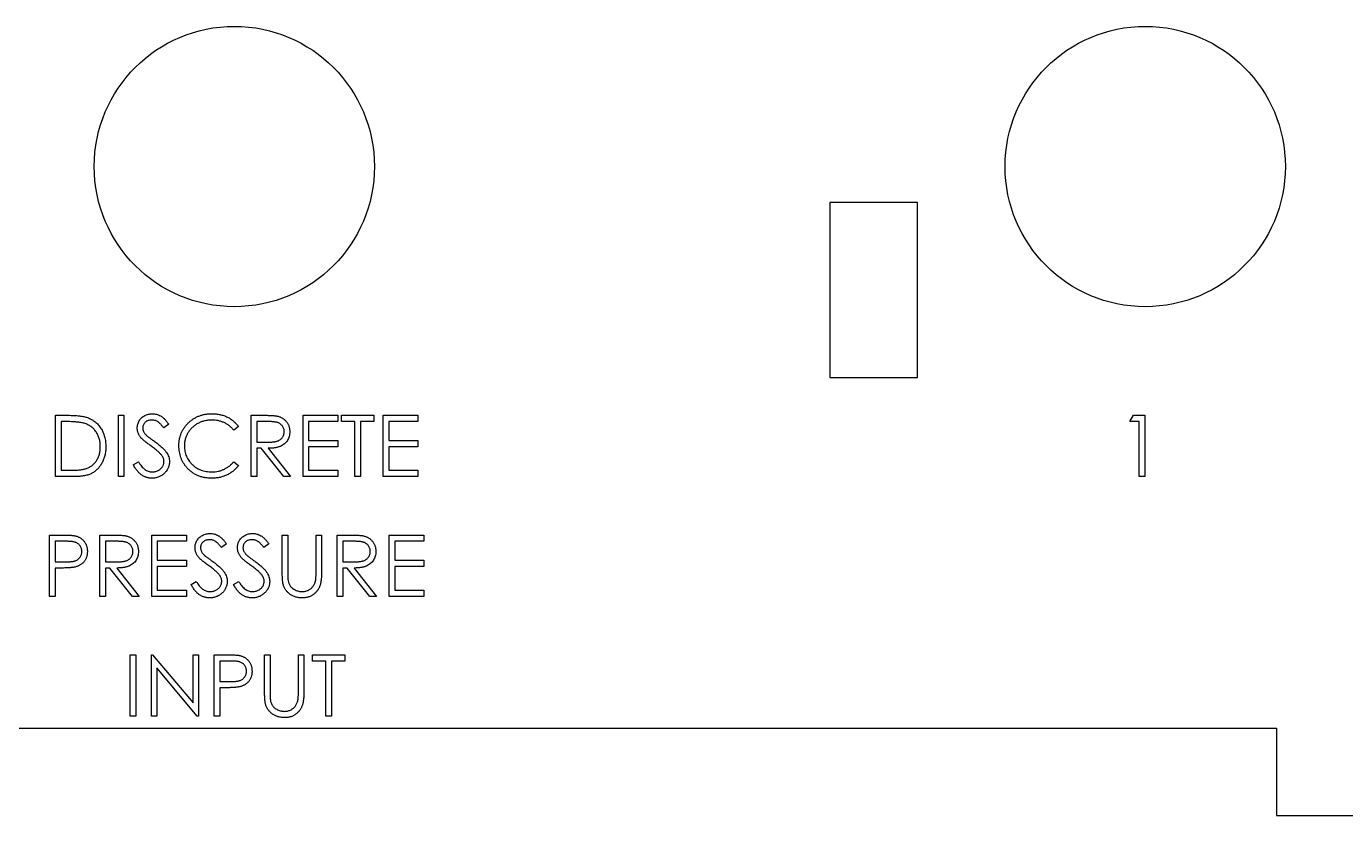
# Model space of a CAD drawing. Header units: millimetres. Extents: x 0 to 1497, y 0 to 497.
# Drawn here: x 470.6 to 546, y 240.2 to 285.3 of the extents above; entities that cross this region are included whole.
import ezdxf

# ---------------------------------------------------------------- set-up
doc = ezdxf.new("R2010")
doc.units = ezdxf.units.MM

msp = doc.modelspace()

# ---------------------------------------------------------------- linework, layer by layer
at = {"color": 7, "linetype": 'Continuous', "lineweight": 25}
for p, q in [((521.517, 275.237), (516.517, 275.237)), ((516.517, 275.237), (516.517, 265.237)), ((521.517, 265.237), (521.517, 275.237)), ((516.517, 265.237), (521.517, 265.237)), ((472.309, 259.587), (472.309, 263.087)), ((472.309, 263.087), (473.016, 263.087)), ((475.899, 263.087), (476.213, 263.087)), ((475.899, 259.587), (475.899, 263.087)), ((476.213, 263.087), (476.213, 259.587)), ((483.482, 263.087), (484.182, 263.087)), ((483.482, 259.587), (483.482, 263.087)), ((486.443, 263.087), (488.418, 263.087)), ((486.443, 259.587), (486.443, 263.087)), ((488.418, 263.087), (488.418, 262.728)), ((488.642, 262.728), (488.642, 263.087)), ((488.642, 263.087), (490.482, 263.087)), ((490.482, 263.087), (490.482, 262.728)), ((491.02, 259.587), (491.02, 263.087)), ((491.02, 263.087), (492.995, 263.087)), ((492.995, 263.087), (492.995, 262.728)), ((533.638, 262.728), (533.844, 263.087)), ((533.844, 263.087), (534.491, 263.087)), ((534.491, 263.087), (534.491, 259.587)), ((472.623, 262.728), (472.623, 259.946)), ((472.869, 262.728), (472.623, 262.728)), ((478.77, 262.584), (478.486, 262.369)), ((482.764, 262.444), (482.489, 262.234)), ((484.452, 262.728), (483.796, 262.728)), ((483.796, 262.728), (483.796, 261.561)), ((488.418, 262.728), (486.758, 262.728)), ((486.758, 262.728), (486.758, 261.651)), ((489.405, 262.728), (488.642, 262.728)), ((489.405, 259.587), (489.405, 262.728)), ((490.482, 262.728), (489.719, 262.728)), ((489.719, 262.728), (489.719, 259.587)), ((492.995, 262.728), (491.335, 262.728)), ((491.335, 262.728), (491.335, 261.651)), ((534.177, 262.728), (533.638, 262.728)), ((534.177, 259.587), (534.177, 262.728)), ((483.796, 261.561), (484.437, 261.556)), ((486.758, 261.651), (488.418, 261.651)), ((488.418, 261.651), (488.418, 261.292)), ((491.335, 261.651), (492.995, 261.651)), ((492.995, 261.651), (492.995, 261.292)), ((484.051, 261.202), (483.796, 261.202)), ((483.796, 261.202), (483.796, 259.587)), ((485.337, 259.587), (484.051, 261.202)), ((484.44, 261.202), (485.726, 259.587)), ((488.418, 261.292), (486.758, 261.292)), ((486.758, 261.292), (486.758, 259.946)), ((492.995, 261.292), (491.335, 261.292)), ((491.335, 261.292), (491.335, 259.946)), ((472.623, 259.946), (473.025, 259.946)), ((476.751, 260.262), (477.047, 260.439)), ((482.489, 260.439), (482.764, 260.231)), ((486.758, 259.946), (488.418, 259.946)), ((488.418, 259.946), (488.418, 259.587)), ((491.335, 259.946), (492.995, 259.946)), ((492.995, 259.946), (492.995, 259.587)), ((473.394, 259.587), (472.309, 259.587)), ((476.213, 259.587), (475.899, 259.587)), ((483.796, 259.587), (483.482, 259.587)), ((485.726, 259.587), (485.337, 259.587)), ((488.418, 259.587), (486.443, 259.587)), ((489.719, 259.587), (489.405, 259.587)), ((492.995, 259.587), (491.02, 259.587)), ((534.491, 259.587), (534.177, 259.587)), ((471.972, 256.253), (472.659, 256.253)), ((471.972, 252.753), (471.972, 256.253)), ((474.844, 256.253), (475.545, 256.253)), ((474.844, 252.753), (474.844, 256.253)), ((477.806, 256.253), (479.78, 256.253)), ((477.806, 252.753), (477.806, 256.253)), ((479.78, 256.253), (479.78, 255.894)), ((485.254, 256.253), (485.568, 256.253)), ((485.254, 254.14), (485.254, 256.253)), ((485.568, 256.253), (485.568, 254.156)), ((487.184, 254.156), (487.184, 256.253)), ((487.184, 256.253), (487.498, 256.253)), ((487.498, 256.253), (487.498, 254.14)), ((488.395, 256.253), (489.096, 256.253)), ((488.395, 252.753), (488.395, 256.253)), ((491.357, 252.753), (491.357, 256.253)), ((491.357, 256.253), (493.331, 256.253)), ((493.331, 256.253), (493.331, 255.894)), ((472.927, 255.894), (472.286, 255.894)), ((472.286, 255.894), (472.286, 254.728)), ((475.814, 255.894), (475.158, 255.894)), ((475.158, 255.894), (475.158, 254.728)), ((478.12, 255.894), (478.12, 254.817)), ((479.78, 255.894), (478.12, 255.894)), ((482.068, 255.751), (481.785, 255.535)), ((484.492, 255.751), (484.208, 255.535)), ((489.366, 255.894), (488.71, 255.894)), ((488.71, 255.894), (488.71, 254.728)), ((493.331, 255.894), (491.671, 255.894)), ((491.671, 255.894), (491.671, 254.817)), ((472.286, 254.728), (472.899, 254.72)), ((475.158, 254.728), (475.799, 254.723)), ((478.12, 254.817), (479.78, 254.817)), ((479.78, 254.817), (479.78, 254.459)), ((488.71, 254.728), (489.35, 254.723)), ((491.671, 254.817), (493.331, 254.817)), ((493.331, 254.817), (493.331, 254.459)), ((472.537, 254.369), (472.286, 254.369)), ((472.286, 254.369), (472.286, 252.753)), ((475.413, 254.369), (475.158, 254.369)), ((475.158, 254.369), (475.158, 252.753)), ((476.699, 252.753), (475.413, 254.369)), ((475.802, 254.369), (477.088, 252.753)), ((479.78, 254.459), (478.12, 254.459)), ((478.12, 254.459), (478.12, 253.112)), ((488.965, 254.369), (488.71, 254.369)), ((488.71, 254.369), (488.71, 252.753)), ((490.251, 252.753), (488.965, 254.369)), ((489.353, 254.369), (490.639, 252.753)), ((493.331, 254.459), (491.671, 254.459)), ((491.671, 254.459), (491.671, 253.112)), ((478.12, 253.112), (479.78, 253.112)), ((479.78, 253.112), (479.78, 252.753)), ((480.049, 253.429), (480.345, 253.606)), ((482.472, 253.429), (482.768, 253.606)), ((491.671, 253.112), (493.331, 253.112)), ((493.331, 253.112), (493.331, 252.753)), ((472.286, 252.753), (471.972, 252.753)), ((475.158, 252.753), (474.844, 252.753)), ((477.088, 252.753), (476.699, 252.753)), ((479.78, 252.753), (477.806, 252.753)), ((488.71, 252.753), (488.395, 252.753)), ((490.639, 252.753), (490.251, 252.753)), ((493.331, 252.753), (491.357, 252.753)), ((476.572, 249.42), (476.886, 249.42)), ((476.572, 245.92), (476.572, 249.42)), ((476.886, 249.42), (476.886, 245.92)), ((477.783, 245.92), (477.783, 249.42)), ((477.783, 249.42), (477.849, 249.42)), ((477.849, 249.42), (480.161, 246.665)), ((480.161, 246.665), (480.161, 249.42)), ((480.161, 249.42), (480.476, 249.42)), ((480.476, 249.42), (480.476, 245.92)), ((481.373, 249.42), (482.059, 249.42)), ((481.373, 245.92), (481.373, 249.42)), ((484.245, 249.42), (484.559, 249.42)), ((484.245, 247.306), (484.245, 249.42)), ((484.559, 249.42), (484.559, 247.323)), ((486.174, 247.323), (486.174, 249.42)), ((486.174, 249.42), (486.488, 249.42)), ((486.488, 249.42), (486.488, 247.306)), ((486.982, 249.061), (486.982, 249.42)), ((486.982, 249.42), (488.822, 249.42)), ((488.822, 249.42), (488.822, 249.061)), ((480.404, 245.92), (478.097, 248.668)), ((478.097, 248.668), (478.097, 245.92)), ((482.327, 249.061), (481.687, 249.061)), ((481.687, 249.061), (481.687, 247.894)), ((487.745, 249.061), (486.982, 249.061)), ((487.745, 245.92), (487.745, 249.061)), ((488.822, 249.061), (488.059, 249.061)), ((488.059, 249.061), (488.059, 245.92)), ((481.687, 247.894), (482.3, 247.887)), ((481.937, 247.535), (481.687, 247.535)), ((481.687, 247.535), (481.687, 245.92)), ((476.886, 245.92), (476.572, 245.92)), ((478.097, 245.92), (477.783, 245.92)), ((480.476, 245.92), (480.404, 245.92)), ((481.687, 245.92), (481.373, 245.92)), ((488.059, 245.92), (487.745, 245.92)), ((464.517, 245.237), (542.017, 245.237)), ((542.017, 245.237), (542.017, 240.237)), ((542.017, 240.237), (552.017, 240.237))]:
    msp.add_line(p, q, dxfattribs=at)
for centre in [(482.517, 277.287), (534.517, 277.287)]:
    msp.add_circle(centre, 8, dxfattribs=at)
for points, knots in [([(473.016, 263.087), (473.077, 263.086), (473.196, 263.085), (473.367, 263.08), (473.526, 263.07), (473.672, 263.056), (473.804, 263.039), (473.923, 263.018), (474.03, 262.992), (474.095, 262.971), (474.126, 262.961)], [0, 0, 0, 0, 0.164289, 0.317406, 0.458844, 0.589367, 0.707831, 0.81577, 0.91288, 1, 1, 1, 1]), ([(474.126, 262.961), (474.167, 262.945), (474.247, 262.915), (474.361, 262.857), (474.468, 262.792), (474.569, 262.719), (474.662, 262.636), (474.75, 262.547), (474.83, 262.448), (474.903, 262.342), (474.968, 262.23), (475.026, 262.112), (475.073, 261.988), (475.112, 261.859), (475.143, 261.725), (475.165, 261.585), (475.179, 261.441), (475.18, 261.342), (475.181, 261.293)], [0, 0, 0, 0, 0.061545, 0.121694, 0.181155, 0.239875, 0.298702, 0.357647, 0.417605, 0.478494, 0.540407, 0.602345, 0.665004, 0.728559, 0.793651, 0.860534, 0.929236, 1, 1, 1, 1]), ([(476.976, 262.36), (476.977, 262.397), (476.979, 262.47), (477.001, 262.577), (477.036, 262.679), (477.084, 262.776), (477.146, 262.863), (477.218, 262.944), (477.304, 263.012), (477.398, 263.071), (477.501, 263.117), (477.609, 263.152), (477.722, 263.172), (477.799, 263.175), (477.838, 263.176)], [0, 0, 0, 0, 0.0837854, 0.1657799, 0.24628, 0.3274609, 0.408797, 0.4897152, 0.571376, 0.6555233, 0.7410195, 0.8265468, 0.9119889, 1, 1, 1, 1]), ([(477.838, 263.176), (477.879, 263.175), (477.961, 263.172), (478.082, 263.148), (478.198, 263.107), (478.291, 263.061), (478.365, 263.015), (478.42, 262.973), (478.477, 262.924), (478.535, 262.869), (478.593, 262.807), (478.652, 262.739), (478.712, 262.665), (478.751, 262.611), (478.77, 262.584)], [0, 0, 0, 0, 0.107233, 0.213252, 0.31883, 0.426794, 0.483646, 0.543604, 0.608308, 0.677127, 0.750686, 0.828713, 0.91219, 1, 1, 1, 1]), ([(479.354, 261.357), (479.355, 261.42), (479.358, 261.544), (479.384, 261.726), (479.426, 261.9), (479.486, 262.066), (479.561, 262.225), (479.654, 262.376), (479.764, 262.519), (479.889, 262.654), (480.027, 262.776), (480.174, 262.884), (480.331, 262.974), (480.495, 263.049), (480.669, 263.106), (480.851, 263.147), (481.041, 263.172), (481.171, 263.175), (481.237, 263.176)], [0, 0, 0, 0, 0.064558, 0.127014, 0.187955, 0.248014, 0.307748, 0.368235, 0.42947, 0.492743, 0.556258, 0.618217, 0.679655, 0.741246, 0.803415, 0.866815, 0.932328, 1, 1, 1, 1]), ([(481.237, 263.176), (481.277, 263.176), (481.357, 263.175), (481.475, 263.166), (481.589, 263.15), (481.701, 263.129), (481.81, 263.103), (481.916, 263.069), (482.019, 263.03), (482.119, 262.985), (482.214, 262.934), (482.307, 262.879), (482.394, 262.819), (482.477, 262.754), (482.556, 262.684), (482.631, 262.609), (482.7, 262.529), (482.743, 262.473), (482.764, 262.444)], [0, 0, 0, 0, 0.068548, 0.135683, 0.201215, 0.265682, 0.329267, 0.392395, 0.45507, 0.517127, 0.57879, 0.63974, 0.700192, 0.759806, 0.819628, 0.879355, 0.939512, 1, 1, 1, 1]), ([(484.182, 263.087), (484.229, 263.087), (484.319, 263.086), (484.447, 263.085), (484.564, 263.08), (484.669, 263.076), (484.762, 263.068), (484.844, 263.061), (484.914, 263.052), (484.956, 263.043), (484.975, 263.039)], [0, 0, 0, 0, 0.1762578, 0.3384344, 0.4848221, 0.6171576, 0.7346984, 0.8373852, 0.9263724, 1, 1, 1, 1]), ([(484.975, 263.039), (485.001, 263.033), (485.052, 263.02), (485.125, 262.994), (485.194, 262.963), (485.26, 262.927), (485.322, 262.886), (485.38, 262.839), (485.435, 262.788), (485.485, 262.731), (485.532, 262.671), (485.571, 262.606), (485.606, 262.539), (485.633, 262.467), (485.655, 262.393), (485.67, 262.315), (485.679, 262.234), (485.68, 262.179), (485.681, 262.151)], [0, 0, 0, 0, 0.064217, 0.127064, 0.188745, 0.249132, 0.309453, 0.369827, 0.43065, 0.492352, 0.554072, 0.61569, 0.676798, 0.738439, 0.801317, 0.865185, 0.931641, 1, 1, 1, 1]), ([(473.945, 262.63), (473.915, 262.638), (473.853, 262.655), (473.751, 262.674), (473.636, 262.69), (473.508, 262.704), (473.367, 262.715), (473.213, 262.722), (473.046, 262.727), (472.929, 262.728), (472.869, 262.728)], [0, 0, 0, 0, 0.084319, 0.179285, 0.286583, 0.405111, 0.535593, 0.67819, 0.832976, 1, 1, 1, 1]), ([(474.867, 261.293), (474.866, 261.334), (474.865, 261.415), (474.852, 261.533), (474.834, 261.646), (474.807, 261.755), (474.773, 261.86), (474.73, 261.96), (474.682, 262.056), (474.624, 262.146), (474.56, 262.231), (474.49, 262.309), (474.414, 262.38), (474.333, 262.445), (474.244, 262.501), (474.15, 262.552), (474.05, 262.595), (473.98, 262.618), (473.945, 262.63)], [0, 0, 0, 0, 0.0701512, 0.1378126, 0.2032262, 0.2671741, 0.330024, 0.3917943, 0.4530844, 0.5143339, 0.575, 0.6348655, 0.6941163, 0.7534416, 0.8131258, 0.8740797, 0.936007, 1, 1, 1, 1]), ([(477.171, 261.827), (477.156, 261.847), (477.125, 261.888), (477.085, 261.951), (477.051, 262.016), (477.024, 262.083), (477.002, 262.15), (476.986, 262.219), (476.977, 262.289), (476.976, 262.336), (476.976, 262.36)], [0, 0, 0, 0, 0.133507, 0.262559, 0.388264, 0.512667, 0.633722, 0.755394, 0.877553, 1, 1, 1, 1]), ([(477.803, 262.817), (477.767, 262.816), (477.697, 262.814), (477.598, 262.788), (477.509, 262.748), (477.432, 262.692), (477.369, 262.625), (477.323, 262.548), (477.295, 262.464), (477.291, 262.405), (477.29, 262.374)], [0, 0, 0, 0, 0.1430731, 0.275903, 0.4023709, 0.5284136, 0.6503564, 0.7658951, 0.8807741, 1, 1, 1, 1]), ([(477.29, 262.374), (477.29, 262.356), (477.291, 262.318), (477.302, 262.263), (477.316, 262.207), (477.338, 262.152), (477.369, 262.097), (477.41, 262.04), (477.461, 261.981), (477.5, 261.942), (477.52, 261.922)], [0, 0, 0, 0, 0.107285, 0.214746, 0.322939, 0.434116, 0.553412, 0.686073, 0.834256, 1, 1, 1, 1]), ([(478.486, 262.369), (478.469, 262.391), (478.436, 262.433), (478.386, 262.493), (478.339, 262.547), (478.292, 262.595), (478.249, 262.637), (478.207, 262.674), (478.167, 262.705), (478.116, 262.738), (478.052, 262.77), (477.972, 262.798), (477.889, 262.814), (477.832, 262.816), (477.803, 262.817)], [0, 0, 0, 0, 0.098469, 0.189629, 0.274184, 0.352183, 0.423199, 0.488551, 0.548473, 0.60144, 0.701198, 0.799592, 0.898545, 1, 1, 1, 1]), ([(481.217, 262.817), (481.182, 262.817), (481.112, 262.816), (481.009, 262.806), (480.907, 262.791), (480.807, 262.769), (480.71, 262.741), (480.614, 262.707), (480.52, 262.666), (480.429, 262.62), (480.341, 262.569), (480.258, 262.512), (480.18, 262.452), (480.107, 262.387), (480.039, 262.319), (479.976, 262.245), (479.919, 262.167), (479.866, 262.086), (479.819, 262.002), (479.779, 261.913), (479.744, 261.823), (479.717, 261.73), (479.695, 261.635), (479.68, 261.536), (479.669, 261.436), (479.668, 261.368), (479.668, 261.333)], [0, 0, 0, 0, 0.043955, 0.087502, 0.130463, 0.172752, 0.215403, 0.25765, 0.300153, 0.343121, 0.385925, 0.427686, 0.468818, 0.509492, 0.549883, 0.58998, 0.630405, 0.670869, 0.711384, 0.751627, 0.791776, 0.832459, 0.873319, 0.914543, 0.956924, 1, 1, 1, 1]), ([(482.489, 262.234), (482.47, 262.258), (482.431, 262.304), (482.368, 262.369), (482.303, 262.43), (482.235, 262.487), (482.163, 262.539), (482.089, 262.587), (482.012, 262.63), (481.905, 262.683), (481.766, 262.738), (481.59, 262.784), (481.406, 262.813), (481.281, 262.816), (481.217, 262.817)], [0, 0, 0, 0, 0.063163, 0.125475, 0.187121, 0.248294, 0.309295, 0.36985, 0.430973, 0.492456, 0.616148, 0.740844, 0.868183, 1, 1, 1, 1]), ([(484.437, 261.556), (484.467, 261.556), (484.525, 261.556), (484.609, 261.56), (484.687, 261.565), (484.759, 261.572), (484.825, 261.581), (484.885, 261.592), (484.939, 261.605), (485.002, 261.625), (485.072, 261.657), (485.148, 261.704), (485.213, 261.762), (485.268, 261.829), (485.312, 261.903), (485.343, 261.982), (485.363, 262.065), (485.365, 262.123), (485.367, 262.151)], [0, 0, 0, 0, 0.071668, 0.138913, 0.201185, 0.259124, 0.312255, 0.360682, 0.405086, 0.445102, 0.518778, 0.589462, 0.658462, 0.727283, 0.796322, 0.863175, 0.930949, 1, 1, 1, 1]), ([(485.681, 262.151), (485.679, 262.104), (485.676, 262.013), (485.65, 261.881), (485.606, 261.758), (485.546, 261.644), (485.469, 261.541), (485.376, 261.45), (485.268, 261.375), (485.168, 261.322), (485.079, 261.289), (485.006, 261.265), (484.927, 261.247), (484.841, 261.23), (484.749, 261.218), (484.652, 261.209), (484.548, 261.203), (484.476, 261.203), (484.44, 261.202)], [0, 0, 0, 0, 0.07878, 0.153721, 0.226714, 0.299191, 0.37119, 0.443006, 0.516689, 0.593217, 0.633873, 0.676989, 0.7229, 0.771959, 0.824211, 0.879379, 0.937948, 1, 1, 1, 1]), ([(485.367, 262.151), (485.365, 262.18), (485.363, 262.235), (485.344, 262.317), (485.311, 262.394), (485.266, 262.466), (485.212, 262.532), (485.149, 262.588), (485.078, 262.634), (485.012, 262.664), (484.953, 262.682), (484.901, 262.694), (484.843, 262.705), (484.778, 262.713), (484.706, 262.72), (484.627, 262.725), (484.542, 262.728), (484.483, 262.728), (484.452, 262.728)], [0, 0, 0, 0, 0.068814, 0.136365, 0.204019, 0.273064, 0.342913, 0.410965, 0.479169, 0.549308, 0.587652, 0.630647, 0.678879, 0.731934, 0.791111, 0.855283, 0.925086, 1, 1, 1, 1]), ([(477.745, 261.351), (477.708, 261.377), (477.637, 261.427), (477.539, 261.502), (477.451, 261.57), (477.374, 261.632), (477.307, 261.688), (477.251, 261.739), (477.207, 261.784), (477.182, 261.814), (477.171, 261.827)], [0, 0, 0, 0, 0.181535, 0.347082, 0.495568, 0.628357, 0.74552, 0.845831, 0.930782, 1, 1, 1, 1]), ([(477.52, 261.922), (477.528, 261.915), (477.546, 261.899), (477.579, 261.872), (477.623, 261.84), (477.677, 261.799), (477.741, 261.752), (477.815, 261.699), (477.899, 261.638), (477.959, 261.596), (477.991, 261.574)], [0, 0, 0, 0, 0.052594, 0.124952, 0.218094, 0.333502, 0.468789, 0.624938, 0.801683, 1, 1, 1, 1]), ([(478.376, 260.793), (478.36, 260.813), (478.327, 260.855), (478.271, 260.917), (478.204, 260.982), (478.13, 261.051), (478.046, 261.121), (477.954, 261.196), (477.853, 261.273), (477.781, 261.324), (477.745, 261.351)], [0, 0, 0, 0, 0.090279, 0.18953, 0.299198, 0.418926, 0.548376, 0.688136, 0.839084, 1, 1, 1, 1]), ([(477.991, 261.574), (478.029, 261.546), (478.102, 261.493), (478.207, 261.412), (478.302, 261.333), (478.387, 261.257), (478.464, 261.184), (478.532, 261.112), (478.59, 261.043), (478.654, 260.954), (478.718, 260.846), (478.774, 260.712), (478.808, 260.578), (478.813, 260.489), (478.815, 260.444)], [0, 0, 0, 0, 0.0969723, 0.1877734, 0.2723961, 0.351321, 0.4243348, 0.4919088, 0.5542332, 0.6112677, 0.7163478, 0.8145401, 0.9084955, 1, 1, 1, 1]), ([(479.798, 260.109), (479.762, 260.153), (479.692, 260.239), (479.602, 260.379), (479.524, 260.526), (479.462, 260.679), (479.413, 260.839), (479.379, 261.006), (479.358, 261.179), (479.355, 261.297), (479.354, 261.357)], [0, 0, 0, 0, 0.124329, 0.247156, 0.36878, 0.490734, 0.613614, 0.738958, 0.867311, 1, 1, 1, 1]), ([(479.668, 261.333), (479.669, 261.281), (479.672, 261.18), (479.694, 261.031), (479.727, 260.889), (479.777, 260.753), (479.839, 260.623), (479.918, 260.501), (480.008, 260.385), (480.112, 260.277), (480.227, 260.178), (480.35, 260.092), (480.48, 260.019), (480.618, 259.959), (480.763, 259.913), (480.915, 259.88), (481.075, 259.859), (481.184, 259.857), (481.239, 259.856)], [0, 0, 0, 0, 0.064323, 0.12629, 0.186726, 0.246146, 0.305576, 0.365429, 0.426326, 0.48884, 0.551725, 0.613919, 0.675484, 0.737334, 0.800229, 0.864502, 0.931041, 1, 1, 1, 1]), ([(475.181, 261.293), (475.18, 261.249), (475.179, 261.164), (475.168, 261.038), (475.151, 260.916), (475.126, 260.799), (475.096, 260.685), (475.057, 260.575), (475.012, 260.468), (474.96, 260.367), (474.903, 260.271), (474.842, 260.18), (474.777, 260.097), (474.706, 260.019), (474.632, 259.949), (474.554, 259.884), (474.471, 259.827), (474.384, 259.775), (474.29, 259.73), (474.188, 259.691), (474.077, 259.659), (473.958, 259.633), (473.829, 259.612), (473.692, 259.598), (473.546, 259.588), (473.445, 259.587), (473.394, 259.587)], [0, 0, 0, 0, 0.046081, 0.090807, 0.134295, 0.177024, 0.218823, 0.260244, 0.30108, 0.341614, 0.381583, 0.42012, 0.458075, 0.494738, 0.531195, 0.566934, 0.602713, 0.638327, 0.674853, 0.713467, 0.754442, 0.797815, 0.843989, 0.893072, 0.944963, 1, 1, 1, 1]), ([(474.025, 260.035), (474.057, 260.046), (474.12, 260.068), (474.211, 260.109), (474.296, 260.157), (474.376, 260.21), (474.45, 260.271), (474.52, 260.337), (474.584, 260.41), (474.643, 260.489), (474.695, 260.574), (474.741, 260.664), (474.781, 260.757), (474.812, 260.856), (474.836, 260.959), (474.854, 261.066), (474.865, 261.178), (474.866, 261.254), (474.867, 261.293)], [0, 0, 0, 0, 0.062415, 0.123338, 0.183125, 0.241783, 0.300579, 0.35968, 0.418882, 0.479531, 0.540851, 0.602303, 0.664463, 0.727806, 0.792895, 0.859672, 0.928464, 1, 1, 1, 1]), ([(478.501, 260.449), (478.5, 260.478), (478.497, 260.537), (478.471, 260.625), (478.432, 260.711), (478.395, 260.765), (478.376, 260.793)], [0, 0, 0, 0, 0.234723, 0.477158, 0.728556, 1, 1, 1, 1]), ([(473.025, 259.946), (473.082, 259.946), (473.193, 259.946), (473.353, 259.951), (473.499, 259.957), (473.631, 259.967), (473.749, 259.98), (473.854, 259.994), (473.945, 260.011), (474, 260.027), (474.025, 260.035)], [0, 0, 0, 0, 0.171901, 0.330628, 0.475549, 0.606746, 0.725024, 0.829742, 0.921323, 1, 1, 1, 1]), ([(477.815, 259.497), (477.789, 259.497), (477.737, 259.499), (477.659, 259.507), (477.583, 259.52), (477.509, 259.54), (477.437, 259.565), (477.367, 259.595), (477.299, 259.631), (477.232, 259.672), (477.167, 259.72), (477.104, 259.776), (477.041, 259.839), (476.98, 259.909), (476.92, 259.987), (476.862, 260.072), (476.805, 260.164), (476.77, 260.229), (476.751, 260.262)], [0, 0, 0, 0, 0.057208, 0.113696, 0.169178, 0.224159, 0.27872, 0.333794, 0.389241, 0.445822, 0.503704, 0.564294, 0.627975, 0.695038, 0.765373, 0.839611, 0.917538, 1, 1, 1, 1]), ([(477.047, 260.439), (477.075, 260.393), (477.127, 260.305), (477.215, 260.186), (477.306, 260.084), (477.401, 260.001), (477.5, 259.936), (477.602, 259.89), (477.708, 259.861), (477.78, 259.858), (477.815, 259.856)], [0, 0, 0, 0, 0.159004, 0.304646, 0.438547, 0.562322, 0.677433, 0.786897, 0.893611, 1, 1, 1, 1]), ([(477.815, 259.856), (477.846, 259.857), (477.907, 259.859), (477.997, 259.875), (478.084, 259.9), (478.166, 259.936), (478.243, 259.979), (478.311, 260.031), (478.369, 260.09), (478.417, 260.155), (478.454, 260.226), (478.482, 260.298), (478.498, 260.373), (478.5, 260.424), (478.501, 260.449)], [0, 0, 0, 0, 0.091264, 0.18093, 0.270088, 0.360156, 0.448343, 0.532666, 0.613834, 0.693982, 0.772716, 0.849335, 0.923967, 1, 1, 1, 1]), ([(478.815, 260.444), (478.815, 260.413), (478.813, 260.351), (478.798, 260.259), (478.776, 260.171), (478.743, 260.086), (478.703, 260.003), (478.652, 259.925), (478.593, 259.849), (478.525, 259.778), (478.45, 259.712), (478.371, 259.654), (478.288, 259.606), (478.201, 259.566), (478.111, 259.535), (478.016, 259.513), (477.917, 259.499), (477.85, 259.498), (477.815, 259.497)], [0, 0, 0, 0, 0.061484, 0.121775, 0.18092, 0.240256, 0.300114, 0.361146, 0.423501, 0.488669, 0.553954, 0.617581, 0.680238, 0.742187, 0.804663, 0.868259, 0.93302, 1, 1, 1, 1]), ([(481.241, 259.497), (481.204, 259.497), (481.129, 259.498), (481.019, 259.506), (480.912, 259.518), (480.808, 259.535), (480.707, 259.555), (480.61, 259.582), (480.515, 259.613), (480.423, 259.649), (480.334, 259.689), (480.248, 259.735), (480.165, 259.786), (480.085, 259.84), (480.008, 259.9), (479.935, 259.965), (479.864, 260.034), (479.82, 260.084), (479.798, 260.109)], [0, 0, 0, 0, 0.0696628, 0.1377496, 0.2039167, 0.2687799, 0.3324137, 0.3947535, 0.45618, 0.5169956, 0.5773959, 0.6371983, 0.6969992, 0.7567562, 0.8165539, 0.876948, 0.9381318, 1, 1, 1, 1]), ([(481.239, 259.856), (481.3, 259.858), (481.42, 259.861), (481.597, 259.889), (481.766, 259.935), (481.927, 259.999), (482.08, 260.082), (482.226, 260.182), (482.364, 260.302), (482.447, 260.393), (482.489, 260.439)], [0, 0, 0, 0, 0.128515, 0.252949, 0.374755, 0.49594, 0.617181, 0.740909, 0.867811, 1, 1, 1, 1]), ([(482.764, 260.231), (482.742, 260.203), (482.698, 260.146), (482.626, 260.065), (482.551, 259.99), (482.471, 259.92), (482.388, 259.854), (482.3, 259.793), (482.208, 259.738), (482.113, 259.687), (482.014, 259.642), (481.912, 259.604), (481.807, 259.571), (481.7, 259.544), (481.589, 259.522), (481.476, 259.508), (481.359, 259.498), (481.281, 259.497), (481.241, 259.497)], [0, 0, 0, 0, 0.061674, 0.123053, 0.183475, 0.243727, 0.304279, 0.364863, 0.425946, 0.487391, 0.54922, 0.611144, 0.673529, 0.736961, 0.800785, 0.866013, 0.932101, 1, 1, 1, 1]), ([(472.659, 256.253), (472.706, 256.253), (472.796, 256.253), (472.926, 256.25), (473.044, 256.246), (473.15, 256.241), (473.243, 256.234), (473.325, 256.225), (473.395, 256.215), (473.437, 256.205), (473.456, 256.201)], [0, 0, 0, 0, 0.176956, 0.339055, 0.486318, 0.618781, 0.735619, 0.838742, 0.926457, 1, 1, 1, 1]), ([(473.456, 256.201), (473.48, 256.194), (473.528, 256.181), (473.597, 256.155), (473.662, 256.124), (473.725, 256.088), (473.783, 256.047), (473.839, 256.002), (473.891, 255.951), (473.939, 255.896), (473.983, 255.836), (474.022, 255.773), (474.053, 255.705), (474.081, 255.635), (474.101, 255.56), (474.115, 255.481), (474.125, 255.399), (474.126, 255.343), (474.126, 255.315)], [0, 0, 0, 0, 0.062481, 0.12349, 0.183411, 0.243153, 0.302127, 0.36171, 0.421842, 0.482932, 0.544552, 0.605681, 0.66768, 0.729984, 0.794551, 0.860346, 0.928907, 1, 1, 1, 1]), ([(475.545, 256.253), (475.591, 256.253), (475.681, 256.253), (475.81, 256.251), (475.926, 256.246), (476.031, 256.242), (476.125, 256.235), (476.206, 256.228), (476.276, 256.218), (476.318, 256.21), (476.338, 256.206)], [0, 0, 0, 0, 0.1762578, 0.3384344, 0.4848221, 0.6171576, 0.7346984, 0.8373852, 0.9263724, 1, 1, 1, 1]), ([(476.338, 256.206), (476.363, 256.199), (476.414, 256.187), (476.487, 256.16), (476.556, 256.13), (476.622, 256.094), (476.684, 256.052), (476.742, 256.006), (476.797, 255.955), (476.847, 255.898), (476.894, 255.838), (476.934, 255.773), (476.968, 255.705), (476.995, 255.634), (477.017, 255.56), (477.032, 255.482), (477.041, 255.401), (477.042, 255.345), (477.043, 255.317)], [0, 0, 0, 0, 0.064217, 0.127064, 0.188745, 0.249132, 0.309453, 0.369827, 0.43065, 0.492352, 0.554072, 0.61569, 0.676798, 0.738439, 0.801317, 0.865185, 0.931641, 1, 1, 1, 1]), ([(480.274, 255.526), (480.275, 255.563), (480.278, 255.637), (480.299, 255.744), (480.334, 255.846), (480.382, 255.942), (480.444, 256.03), (480.516, 256.111), (480.602, 256.179), (480.696, 256.238), (480.799, 256.284), (480.907, 256.319), (481.021, 256.339), (481.097, 256.342), (481.136, 256.343)], [0, 0, 0, 0, 0.0837854, 0.1657799, 0.24628, 0.3274609, 0.408797, 0.4897152, 0.571376, 0.6555233, 0.7410195, 0.8265468, 0.9119889, 1, 1, 1, 1]), ([(481.136, 256.343), (481.177, 256.342), (481.259, 256.339), (481.38, 256.314), (481.496, 256.274), (481.59, 256.227), (481.663, 256.181), (481.718, 256.139), (481.775, 256.091), (481.833, 256.036), (481.891, 255.974), (481.95, 255.906), (482.01, 255.831), (482.049, 255.778), (482.068, 255.751)], [0, 0, 0, 0, 0.107233, 0.213252, 0.31883, 0.426794, 0.483646, 0.543604, 0.608308, 0.677127, 0.750686, 0.828713, 0.91219, 1, 1, 1, 1]), ([(482.697, 255.526), (482.698, 255.563), (482.701, 255.637), (482.722, 255.744), (482.757, 255.846), (482.805, 255.942), (482.867, 256.03), (482.939, 256.111), (483.025, 256.179), (483.119, 256.238), (483.223, 256.284), (483.331, 256.319), (483.444, 256.339), (483.52, 256.342), (483.559, 256.343)], [0, 0, 0, 0, 0.0837854, 0.1657799, 0.24628, 0.3274609, 0.408797, 0.4897152, 0.571376, 0.6555233, 0.7410195, 0.8265468, 0.9119889, 1, 1, 1, 1]), ([(483.559, 256.343), (483.6, 256.342), (483.682, 256.339), (483.803, 256.314), (483.919, 256.274), (484.013, 256.227), (484.086, 256.181), (484.141, 256.139), (484.198, 256.091), (484.256, 256.036), (484.314, 255.974), (484.373, 255.906), (484.433, 255.831), (484.472, 255.778), (484.492, 255.751)], [0, 0, 0, 0, 0.107233, 0.213252, 0.31883, 0.426794, 0.483646, 0.543604, 0.608308, 0.677127, 0.750686, 0.828713, 0.91219, 1, 1, 1, 1]), ([(489.096, 256.253), (489.143, 256.253), (489.232, 256.253), (489.361, 256.251), (489.478, 256.246), (489.583, 256.242), (489.676, 256.235), (489.758, 256.228), (489.827, 256.218), (489.87, 256.21), (489.889, 256.206)], [0, 0, 0, 0, 0.1762578, 0.3384344, 0.4848221, 0.6171576, 0.7346984, 0.8373852, 0.9263724, 1, 1, 1, 1]), ([(489.889, 256.206), (489.914, 256.199), (489.965, 256.187), (490.038, 256.16), (490.108, 256.13), (490.173, 256.094), (490.235, 256.052), (490.293, 256.006), (490.349, 255.955), (490.398, 255.898), (490.445, 255.838), (490.485, 255.773), (490.519, 255.705), (490.546, 255.634), (490.568, 255.56), (490.583, 255.482), (490.593, 255.401), (490.594, 255.345), (490.594, 255.317)], [0, 0, 0, 0, 0.064217, 0.127064, 0.188745, 0.249132, 0.309453, 0.369827, 0.43065, 0.492352, 0.554072, 0.61569, 0.676798, 0.738439, 0.801317, 0.865185, 0.931641, 1, 1, 1, 1]), ([(472.899, 254.72), (472.929, 254.72), (472.987, 254.72), (473.07, 254.724), (473.148, 254.729), (473.219, 254.735), (473.284, 254.745), (473.343, 254.754), (473.395, 254.768), (473.456, 254.787), (473.524, 254.819), (473.598, 254.865), (473.661, 254.924), (473.715, 254.991), (473.758, 255.065), (473.79, 255.144), (473.808, 255.227), (473.811, 255.284), (473.812, 255.313)], [0, 0, 0, 0, 0.072538, 0.140034, 0.202496, 0.260575, 0.313228, 0.361583, 0.404878, 0.444127, 0.5164, 0.586507, 0.655085, 0.724384, 0.793974, 0.861638, 0.930111, 1, 1, 1, 1]), ([(473.812, 255.313), (473.811, 255.341), (473.808, 255.397), (473.79, 255.479), (473.758, 255.557), (473.715, 255.63), (473.662, 255.697), (473.601, 255.754), (473.531, 255.8), (473.466, 255.83), (473.409, 255.848), (473.359, 255.861), (473.302, 255.871), (473.239, 255.88), (473.17, 255.887), (473.095, 255.891), (473.013, 255.894), (472.956, 255.894), (472.927, 255.894)], [0, 0, 0, 0, 0.070044, 0.139238, 0.208197, 0.279173, 0.349987, 0.418354, 0.48761, 0.557411, 0.59533, 0.637964, 0.685913, 0.738185, 0.796103, 0.858517, 0.926658, 1, 1, 1, 1]), ([(474.126, 255.315), (474.126, 255.286), (474.125, 255.23), (474.115, 255.147), (474.102, 255.068), (474.081, 254.994), (474.054, 254.923), (474.023, 254.855), (473.985, 254.792), (473.941, 254.733), (473.893, 254.679), (473.839, 254.628), (473.782, 254.582), (473.72, 254.541), (473.653, 254.506), (473.582, 254.474), (473.507, 254.447), (473.454, 254.433), (473.428, 254.426)], [0, 0, 0, 0, 0.070119, 0.137192, 0.202016, 0.264631, 0.326117, 0.38601, 0.445812, 0.505298, 0.564633, 0.624283, 0.683902, 0.743953, 0.805388, 0.868388, 0.933084, 1, 1, 1, 1]), ([(475.799, 254.723), (475.829, 254.723), (475.887, 254.723), (475.971, 254.727), (476.049, 254.731), (476.121, 254.738), (476.187, 254.747), (476.247, 254.758), (476.301, 254.772), (476.364, 254.792), (476.434, 254.824), (476.51, 254.87), (476.575, 254.929), (476.63, 254.996), (476.674, 255.069), (476.706, 255.149), (476.725, 255.232), (476.728, 255.289), (476.729, 255.318)], [0, 0, 0, 0, 0.071668, 0.138913, 0.201185, 0.259124, 0.312255, 0.360682, 0.405086, 0.445102, 0.518778, 0.589462, 0.658462, 0.727283, 0.796322, 0.863175, 0.930949, 1, 1, 1, 1]), ([(477.043, 255.317), (477.041, 255.271), (477.039, 255.18), (477.012, 255.048), (476.968, 254.925), (476.908, 254.81), (476.831, 254.707), (476.739, 254.617), (476.631, 254.541), (476.53, 254.489), (476.442, 254.455), (476.368, 254.432), (476.289, 254.413), (476.203, 254.397), (476.112, 254.385), (476.014, 254.376), (475.91, 254.37), (475.839, 254.369), (475.802, 254.369)], [0, 0, 0, 0, 0.07878, 0.153721, 0.226714, 0.299191, 0.37119, 0.443006, 0.516689, 0.593217, 0.633873, 0.676989, 0.7229, 0.771959, 0.824211, 0.879379, 0.937948, 1, 1, 1, 1]), ([(476.729, 255.318), (476.728, 255.346), (476.725, 255.402), (476.706, 255.484), (476.673, 255.561), (476.629, 255.633), (476.575, 255.698), (476.511, 255.754), (476.44, 255.801), (476.374, 255.83), (476.315, 255.848), (476.263, 255.861), (476.205, 255.871), (476.14, 255.88), (476.068, 255.887), (475.99, 255.891), (475.904, 255.894), (475.845, 255.894), (475.814, 255.894)], [0, 0, 0, 0, 0.068814, 0.136365, 0.204019, 0.273064, 0.342913, 0.410965, 0.479169, 0.549308, 0.587652, 0.630647, 0.678879, 0.731934, 0.791111, 0.855283, 0.925086, 1, 1, 1, 1]), ([(480.469, 254.993), (480.454, 255.014), (480.423, 255.055), (480.383, 255.118), (480.349, 255.183), (480.322, 255.249), (480.3, 255.316), (480.285, 255.385), (480.275, 255.455), (480.274, 255.503), (480.274, 255.526)], [0, 0, 0, 0, 0.133507, 0.262559, 0.388264, 0.512667, 0.633722, 0.755394, 0.877553, 1, 1, 1, 1]), ([(481.101, 255.984), (481.065, 255.983), (480.995, 255.981), (480.896, 255.955), (480.807, 255.915), (480.73, 255.859), (480.667, 255.792), (480.621, 255.715), (480.593, 255.63), (480.589, 255.571), (480.588, 255.541)], [0, 0, 0, 0, 0.1430731, 0.275903, 0.4023709, 0.5284136, 0.6503564, 0.7658951, 0.8807741, 1, 1, 1, 1]), ([(480.588, 255.541), (480.588, 255.522), (480.589, 255.485), (480.6, 255.429), (480.614, 255.374), (480.636, 255.319), (480.667, 255.264), (480.708, 255.207), (480.759, 255.148), (480.798, 255.109), (480.818, 255.089)], [0, 0, 0, 0, 0.107285, 0.214746, 0.322939, 0.434116, 0.553412, 0.686073, 0.834256, 1, 1, 1, 1]), ([(481.785, 255.535), (481.767, 255.558), (481.734, 255.6), (481.684, 255.66), (481.637, 255.714), (481.59, 255.761), (481.547, 255.804), (481.505, 255.841), (481.465, 255.871), (481.414, 255.904), (481.35, 255.937), (481.27, 255.964), (481.187, 255.981), (481.13, 255.983), (481.101, 255.984)], [0, 0, 0, 0, 0.098469, 0.189629, 0.274184, 0.352183, 0.423199, 0.488551, 0.548473, 0.60144, 0.701198, 0.799592, 0.898545, 1, 1, 1, 1]), ([(482.892, 254.993), (482.877, 255.014), (482.846, 255.055), (482.806, 255.118), (482.772, 255.183), (482.745, 255.249), (482.723, 255.316), (482.708, 255.385), (482.698, 255.455), (482.697, 255.503), (482.697, 255.526)], [0, 0, 0, 0, 0.133507, 0.262559, 0.388264, 0.512667, 0.633722, 0.755394, 0.877553, 1, 1, 1, 1]), ([(483.524, 255.984), (483.488, 255.983), (483.418, 255.981), (483.319, 255.955), (483.23, 255.915), (483.154, 255.859), (483.09, 255.792), (483.044, 255.715), (483.016, 255.63), (483.013, 255.571), (483.011, 255.541)], [0, 0, 0, 0, 0.1430731, 0.275903, 0.4023709, 0.5284136, 0.6503564, 0.7658951, 0.8807741, 1, 1, 1, 1]), ([(483.011, 255.541), (483.011, 255.522), (483.012, 255.485), (483.023, 255.429), (483.037, 255.374), (483.059, 255.319), (483.09, 255.264), (483.131, 255.207), (483.182, 255.148), (483.221, 255.109), (483.241, 255.089)], [0, 0, 0, 0, 0.107285, 0.214746, 0.322939, 0.434116, 0.553412, 0.686073, 0.834256, 1, 1, 1, 1]), ([(484.208, 255.535), (484.19, 255.558), (484.157, 255.6), (484.107, 255.66), (484.06, 255.714), (484.014, 255.761), (483.97, 255.804), (483.928, 255.841), (483.888, 255.871), (483.837, 255.904), (483.773, 255.937), (483.693, 255.964), (483.61, 255.981), (483.553, 255.983), (483.524, 255.984)], [0, 0, 0, 0, 0.098469, 0.189629, 0.274184, 0.352183, 0.423199, 0.488551, 0.548473, 0.60144, 0.701198, 0.799592, 0.898545, 1, 1, 1, 1]), ([(489.35, 254.723), (489.38, 254.723), (489.438, 254.723), (489.522, 254.727), (489.6, 254.731), (489.672, 254.738), (489.738, 254.747), (489.798, 254.758), (489.852, 254.772), (489.915, 254.792), (489.985, 254.824), (490.062, 254.87), (490.127, 254.929), (490.182, 254.996), (490.226, 255.069), (490.257, 255.149), (490.277, 255.232), (490.279, 255.289), (490.28, 255.318)], [0, 0, 0, 0, 0.071668, 0.138913, 0.201185, 0.259124, 0.312255, 0.360682, 0.405086, 0.445102, 0.518778, 0.589462, 0.658462, 0.727283, 0.796322, 0.863175, 0.930949, 1, 1, 1, 1]), ([(490.594, 255.317), (490.593, 255.271), (490.59, 255.18), (490.563, 255.048), (490.519, 254.925), (490.459, 254.81), (490.382, 254.707), (490.29, 254.617), (490.182, 254.541), (490.082, 254.489), (489.993, 254.455), (489.92, 254.432), (489.84, 254.413), (489.755, 254.397), (489.663, 254.385), (489.565, 254.376), (489.461, 254.37), (489.39, 254.369), (489.353, 254.369)], [0, 0, 0, 0, 0.07878, 0.153721, 0.226714, 0.299191, 0.37119, 0.443006, 0.516689, 0.593217, 0.633873, 0.676989, 0.7229, 0.771959, 0.824211, 0.879379, 0.937948, 1, 1, 1, 1]), ([(490.28, 255.318), (490.279, 255.346), (490.276, 255.402), (490.257, 255.484), (490.224, 255.561), (490.18, 255.633), (490.126, 255.698), (490.062, 255.754), (489.992, 255.801), (489.925, 255.83), (489.866, 255.848), (489.815, 255.861), (489.757, 255.871), (489.691, 255.88), (489.62, 255.887), (489.541, 255.891), (489.456, 255.894), (489.396, 255.894), (489.366, 255.894)], [0, 0, 0, 0, 0.068814, 0.136365, 0.204019, 0.273064, 0.342913, 0.410965, 0.479169, 0.549308, 0.587652, 0.630647, 0.678879, 0.731934, 0.791111, 0.855283, 0.925086, 1, 1, 1, 1]), ([(481.043, 254.517), (481.006, 254.544), (480.936, 254.594), (480.837, 254.668), (480.749, 254.736), (480.672, 254.799), (480.605, 254.855), (480.549, 254.905), (480.505, 254.951), (480.48, 254.98), (480.469, 254.993)], [0, 0, 0, 0, 0.181535, 0.347082, 0.495568, 0.628357, 0.74552, 0.845831, 0.930782, 1, 1, 1, 1]), ([(480.818, 255.089), (480.826, 255.082), (480.844, 255.066), (480.878, 255.039), (480.921, 255.006), (480.975, 254.966), (481.039, 254.919), (481.113, 254.866), (481.198, 254.805), (481.257, 254.763), (481.289, 254.74)], [0, 0, 0, 0, 0.052594, 0.124952, 0.218094, 0.333502, 0.468789, 0.624938, 0.801683, 1, 1, 1, 1]), ([(481.289, 254.74), (481.327, 254.713), (481.4, 254.659), (481.505, 254.579), (481.6, 254.5), (481.685, 254.424), (481.762, 254.35), (481.83, 254.279), (481.888, 254.21), (481.952, 254.121), (482.016, 254.012), (482.072, 253.879), (482.107, 253.745), (482.111, 253.655), (482.113, 253.611)], [0, 0, 0, 0, 0.0969723, 0.1877734, 0.2723961, 0.351321, 0.4243348, 0.4919088, 0.5542332, 0.6112677, 0.7163478, 0.8145401, 0.9084955, 1, 1, 1, 1]), ([(483.466, 254.517), (483.429, 254.544), (483.359, 254.594), (483.26, 254.668), (483.172, 254.736), (483.095, 254.799), (483.028, 254.855), (482.972, 254.905), (482.928, 254.951), (482.903, 254.98), (482.892, 254.993)], [0, 0, 0, 0, 0.181535, 0.347082, 0.495568, 0.628357, 0.74552, 0.845831, 0.930782, 1, 1, 1, 1]), ([(483.241, 255.089), (483.249, 255.082), (483.267, 255.066), (483.301, 255.039), (483.345, 255.006), (483.398, 254.966), (483.462, 254.919), (483.536, 254.866), (483.621, 254.805), (483.68, 254.763), (483.712, 254.74)], [0, 0, 0, 0, 0.052594, 0.124952, 0.218094, 0.333502, 0.468789, 0.624938, 0.801683, 1, 1, 1, 1]), ([(483.712, 254.74), (483.75, 254.713), (483.823, 254.659), (483.928, 254.579), (484.023, 254.5), (484.108, 254.424), (484.185, 254.35), (484.253, 254.279), (484.311, 254.21), (484.375, 254.121), (484.439, 254.012), (484.495, 253.879), (484.53, 253.745), (484.534, 253.655), (484.536, 253.611)], [0, 0, 0, 0, 0.0969723, 0.1877734, 0.2723961, 0.351321, 0.4243348, 0.4919088, 0.5542332, 0.6112677, 0.7163478, 0.8145401, 0.9084955, 1, 1, 1, 1]), ([(473.428, 254.426), (473.406, 254.422), (473.358, 254.411), (473.279, 254.4), (473.187, 254.39), (473.082, 254.383), (472.964, 254.377), (472.833, 254.372), (472.689, 254.369), (472.589, 254.369), (472.537, 254.369)], [0, 0, 0, 0, 0.075173, 0.164746, 0.268017, 0.385912, 0.517789, 0.663691, 0.824413, 1, 1, 1, 1]), ([(481.674, 253.959), (481.658, 253.979), (481.625, 254.021), (481.569, 254.084), (481.502, 254.149), (481.428, 254.218), (481.344, 254.288), (481.253, 254.363), (481.151, 254.44), (481.08, 254.491), (481.043, 254.517)], [0, 0, 0, 0, 0.090279, 0.18953, 0.299198, 0.418926, 0.548376, 0.688136, 0.839084, 1, 1, 1, 1]), ([(481.799, 253.616), (481.798, 253.645), (481.795, 253.704), (481.769, 253.792), (481.73, 253.878), (481.693, 253.932), (481.674, 253.959)], [0, 0, 0, 0, 0.234723, 0.477158, 0.728556, 1, 1, 1, 1]), ([(484.097, 253.959), (484.081, 253.979), (484.048, 254.021), (483.992, 254.084), (483.925, 254.149), (483.851, 254.218), (483.767, 254.288), (483.676, 254.363), (483.574, 254.44), (483.503, 254.491), (483.466, 254.517)], [0, 0, 0, 0, 0.090279, 0.18953, 0.299198, 0.418926, 0.548376, 0.688136, 0.839084, 1, 1, 1, 1]), ([(484.222, 253.616), (484.221, 253.645), (484.218, 253.704), (484.193, 253.792), (484.153, 253.878), (484.116, 253.932), (484.097, 253.959)], [0, 0, 0, 0, 0.234723, 0.477158, 0.728556, 1, 1, 1, 1]), ([(485.317, 253.402), (485.312, 253.421), (485.3, 253.461), (485.288, 253.528), (485.278, 253.605), (485.269, 253.692), (485.263, 253.789), (485.258, 253.897), (485.254, 254.015), (485.254, 254.097), (485.254, 254.14)], [0, 0, 0, 0, 0.07813, 0.169465, 0.274335, 0.39211, 0.523687, 0.668365, 0.827132, 1, 1, 1, 1]), ([(485.568, 254.156), (485.568, 254.127), (485.568, 254.07), (485.569, 253.99), (485.571, 253.919), (485.572, 253.856), (485.574, 253.802), (485.576, 253.757), (485.578, 253.721), (485.581, 253.7), (485.583, 253.691)], [0, 0, 0, 0, 0.191079, 0.362605, 0.516099, 0.650038, 0.765977, 0.862374, 0.940842, 1, 1, 1, 1]), ([(487.498, 254.14), (487.498, 254.101), (487.497, 254.027), (487.493, 253.918), (487.486, 253.815), (487.476, 253.717), (487.464, 253.625), (487.449, 253.538), (487.431, 253.457), (487.41, 253.382), (487.386, 253.309), (487.354, 253.241), (487.319, 253.174), (487.277, 253.11), (487.229, 253.048), (487.176, 252.988), (487.118, 252.931), (487.055, 252.877), (486.987, 252.827), (486.915, 252.783), (486.839, 252.746), (486.76, 252.716), (486.678, 252.693), (486.592, 252.676), (486.502, 252.666), (486.441, 252.664), (486.411, 252.664)], [0, 0, 0, 0, 0.054858, 0.107059, 0.156978, 0.203992, 0.248492, 0.290483, 0.330489, 0.367886, 0.403858, 0.440009, 0.476295, 0.512792, 0.550485, 0.588381, 0.627645, 0.667979, 0.708433, 0.748602, 0.789088, 0.829461, 0.870371, 0.912214, 0.955547, 1, 1, 1, 1]), ([(487.148, 253.613), (487.151, 253.625), (487.158, 253.653), (487.164, 253.699), (487.171, 253.754), (487.175, 253.818), (487.179, 253.89), (487.182, 253.971), (487.183, 254.061), (487.184, 254.124), (487.184, 254.156)], [0, 0, 0, 0, 0.069835, 0.155621, 0.257802, 0.373811, 0.506402, 0.655564, 0.820079, 1, 1, 1, 1]), ([(481.114, 252.664), (481.087, 252.664), (481.035, 252.665), (480.957, 252.674), (480.881, 252.687), (480.807, 252.707), (480.735, 252.732), (480.665, 252.762), (480.597, 252.798), (480.53, 252.839), (480.465, 252.887), (480.402, 252.943), (480.339, 253.005), (480.278, 253.076), (480.218, 253.153), (480.161, 253.238), (480.103, 253.33), (480.068, 253.395), (480.049, 253.429)], [0, 0, 0, 0, 0.057208, 0.113696, 0.169178, 0.224159, 0.27872, 0.333794, 0.389241, 0.445822, 0.503704, 0.564294, 0.627975, 0.695038, 0.765373, 0.839611, 0.917538, 1, 1, 1, 1]), ([(480.345, 253.606), (480.373, 253.56), (480.425, 253.472), (480.513, 253.352), (480.604, 253.251), (480.699, 253.168), (480.798, 253.103), (480.9, 253.057), (481.006, 253.028), (481.078, 253.024), (481.114, 253.023)], [0, 0, 0, 0, 0.159004, 0.304646, 0.438547, 0.562322, 0.677433, 0.786897, 0.893611, 1, 1, 1, 1]), ([(481.114, 253.023), (481.144, 253.023), (481.205, 253.025), (481.295, 253.041), (481.382, 253.066), (481.464, 253.102), (481.541, 253.146), (481.609, 253.198), (481.667, 253.257), (481.715, 253.322), (481.752, 253.392), (481.78, 253.464), (481.796, 253.54), (481.798, 253.59), (481.799, 253.616)], [0, 0, 0, 0, 0.091264, 0.18093, 0.270088, 0.360156, 0.448343, 0.532666, 0.613834, 0.693982, 0.772716, 0.849335, 0.923967, 1, 1, 1, 1]), ([(482.113, 253.611), (482.113, 253.579), (482.111, 253.517), (482.096, 253.426), (482.075, 253.337), (482.041, 253.253), (482.001, 253.17), (481.95, 253.091), (481.891, 253.016), (481.823, 252.944), (481.748, 252.879), (481.67, 252.821), (481.586, 252.772), (481.5, 252.733), (481.409, 252.702), (481.314, 252.68), (481.215, 252.666), (481.148, 252.664), (481.114, 252.664)], [0, 0, 0, 0, 0.061484, 0.121775, 0.18092, 0.240256, 0.300114, 0.361146, 0.423501, 0.488669, 0.553954, 0.617581, 0.680238, 0.742187, 0.804663, 0.868259, 0.93302, 1, 1, 1, 1]), ([(483.537, 252.664), (483.51, 252.664), (483.458, 252.665), (483.38, 252.674), (483.304, 252.687), (483.23, 252.707), (483.158, 252.732), (483.088, 252.762), (483.02, 252.798), (482.953, 252.839), (482.888, 252.887), (482.825, 252.943), (482.762, 253.005), (482.701, 253.076), (482.642, 253.153), (482.584, 253.238), (482.527, 253.33), (482.491, 253.395), (482.472, 253.429)], [0, 0, 0, 0, 0.057208, 0.113696, 0.169178, 0.224159, 0.27872, 0.333794, 0.389241, 0.445822, 0.503704, 0.564294, 0.627975, 0.695038, 0.765373, 0.839611, 0.917538, 1, 1, 1, 1]), ([(482.768, 253.606), (482.796, 253.56), (482.848, 253.472), (482.936, 253.352), (483.028, 253.251), (483.123, 253.168), (483.221, 253.103), (483.323, 253.057), (483.429, 253.028), (483.501, 253.024), (483.537, 253.023)], [0, 0, 0, 0, 0.159004, 0.304646, 0.438547, 0.562322, 0.677433, 0.786897, 0.893611, 1, 1, 1, 1]), ([(483.537, 253.023), (483.567, 253.023), (483.628, 253.025), (483.718, 253.041), (483.805, 253.066), (483.887, 253.102), (483.964, 253.146), (484.032, 253.198), (484.09, 253.257), (484.138, 253.322), (484.175, 253.392), (484.203, 253.464), (484.219, 253.54), (484.221, 253.59), (484.222, 253.616)], [0, 0, 0, 0, 0.091264, 0.18093, 0.270088, 0.360156, 0.448343, 0.532666, 0.613834, 0.693982, 0.772716, 0.849335, 0.923967, 1, 1, 1, 1]), ([(484.536, 253.611), (484.536, 253.579), (484.534, 253.517), (484.52, 253.426), (484.498, 253.337), (484.465, 253.253), (484.424, 253.17), (484.373, 253.091), (484.314, 253.016), (484.246, 252.944), (484.171, 252.879), (484.093, 252.821), (484.01, 252.772), (483.923, 252.733), (483.832, 252.702), (483.737, 252.68), (483.638, 252.666), (483.571, 252.664), (483.537, 252.664)], [0, 0, 0, 0, 0.061484, 0.121775, 0.18092, 0.240256, 0.300114, 0.361146, 0.423501, 0.488669, 0.553954, 0.617581, 0.680238, 0.742187, 0.804663, 0.868259, 0.93302, 1, 1, 1, 1]), ([(486.411, 252.664), (486.377, 252.664), (486.311, 252.666), (486.213, 252.675), (486.12, 252.691), (486.03, 252.713), (485.944, 252.742), (485.861, 252.776), (485.783, 252.818), (485.708, 252.864), (485.638, 252.917), (485.574, 252.974), (485.515, 253.035), (485.463, 253.1), (485.417, 253.17), (485.377, 253.243), (485.343, 253.321), (485.326, 253.375), (485.317, 253.402)], [0, 0, 0, 0, 0.071175, 0.139644, 0.206317, 0.271373, 0.335418, 0.398076, 0.460608, 0.52297, 0.584716, 0.644895, 0.704291, 0.762998, 0.821087, 0.880104, 0.939388, 1, 1, 1, 1]), ([(485.583, 253.691), (485.588, 253.658), (485.598, 253.594), (485.623, 253.503), (485.659, 253.421), (485.702, 253.346), (485.758, 253.279), (485.825, 253.217), (485.906, 253.163), (485.996, 253.114), (486.093, 253.074), (486.193, 253.044), (486.293, 253.026), (486.36, 253.024), (486.393, 253.023)], [0, 0, 0, 0, 0.086315, 0.167766, 0.244433, 0.318135, 0.391884, 0.470068, 0.553904, 0.644339, 0.736875, 0.826168, 0.913679, 1, 1, 1, 1]), ([(486.393, 253.023), (486.422, 253.024), (486.479, 253.026), (486.563, 253.039), (486.646, 253.063), (486.726, 253.094), (486.802, 253.135), (486.872, 253.182), (486.935, 253.237), (486.993, 253.298), (487.043, 253.367), (487.086, 253.442), (487.122, 253.525), (487.139, 253.583), (487.148, 253.613)], [0, 0, 0, 0, 0.082891, 0.165303, 0.247762, 0.331528, 0.41528, 0.496366, 0.577151, 0.657783, 0.739322, 0.823793, 0.909476, 1, 1, 1, 1]), ([(482.059, 249.42), (482.107, 249.42), (482.197, 249.42), (482.327, 249.417), (482.445, 249.413), (482.55, 249.407), (482.644, 249.401), (482.726, 249.391), (482.796, 249.382), (482.837, 249.372), (482.857, 249.367)], [0, 0, 0, 0, 0.176956, 0.339055, 0.486318, 0.618781, 0.735619, 0.838742, 0.926457, 1, 1, 1, 1]), ([(482.857, 249.367), (482.881, 249.361), (482.929, 249.348), (482.997, 249.322), (483.063, 249.29), (483.125, 249.255), (483.184, 249.214), (483.24, 249.168), (483.292, 249.118), (483.34, 249.062), (483.384, 249.003), (483.422, 248.939), (483.454, 248.872), (483.481, 248.801), (483.501, 248.726), (483.516, 248.648), (483.525, 248.566), (483.526, 248.51), (483.527, 248.481)], [0, 0, 0, 0, 0.062481, 0.12349, 0.183411, 0.243153, 0.302127, 0.36171, 0.421842, 0.482932, 0.544552, 0.605681, 0.66768, 0.729984, 0.794551, 0.860346, 0.928907, 1, 1, 1, 1]), ([(483.213, 248.48), (483.211, 248.508), (483.209, 248.564), (483.19, 248.646), (483.159, 248.724), (483.115, 248.797), (483.063, 248.863), (483.001, 248.921), (482.932, 248.967), (482.867, 248.997), (482.809, 249.015), (482.759, 249.028), (482.703, 249.038), (482.64, 249.046), (482.571, 249.053), (482.495, 249.058), (482.413, 249.061), (482.357, 249.061), (482.327, 249.061)], [0, 0, 0, 0, 0.070044, 0.139238, 0.208197, 0.279173, 0.349987, 0.418354, 0.48761, 0.557411, 0.59533, 0.637964, 0.685913, 0.738185, 0.796103, 0.858517, 0.926658, 1, 1, 1, 1]), ([(482.3, 247.887), (482.33, 247.887), (482.388, 247.887), (482.471, 247.891), (482.548, 247.895), (482.62, 247.902), (482.684, 247.912), (482.743, 247.921), (482.795, 247.935), (482.857, 247.954), (482.925, 247.986), (482.999, 248.032), (483.061, 248.091), (483.116, 248.158), (483.159, 248.231), (483.19, 248.311), (483.209, 248.394), (483.211, 248.451), (483.213, 248.48)], [0, 0, 0, 0, 0.072538, 0.140034, 0.202496, 0.260575, 0.313228, 0.361583, 0.404878, 0.444127, 0.5164, 0.586507, 0.655085, 0.724384, 0.793974, 0.861638, 0.930111, 1, 1, 1, 1]), ([(483.527, 248.481), (483.526, 248.452), (483.526, 248.396), (483.516, 248.314), (483.502, 248.235), (483.482, 248.16), (483.455, 248.09), (483.424, 248.022), (483.386, 247.959), (483.342, 247.9), (483.293, 247.845), (483.24, 247.795), (483.182, 247.749), (483.12, 247.708), (483.053, 247.673), (482.983, 247.641), (482.907, 247.614), (482.855, 247.6), (482.829, 247.593)], [0, 0, 0, 0, 0.070119, 0.137192, 0.202016, 0.264631, 0.326117, 0.38601, 0.445812, 0.505298, 0.564633, 0.624283, 0.683902, 0.743953, 0.805388, 0.868388, 0.933084, 1, 1, 1, 1]), ([(482.829, 247.593), (482.807, 247.588), (482.759, 247.578), (482.679, 247.567), (482.587, 247.557), (482.482, 247.55), (482.364, 247.543), (482.234, 247.538), (482.09, 247.536), (481.99, 247.536), (481.937, 247.535)], [0, 0, 0, 0, 0.075173, 0.164746, 0.268017, 0.385912, 0.517789, 0.663691, 0.824413, 1, 1, 1, 1]), ([(484.307, 246.569), (484.302, 246.587), (484.291, 246.628), (484.279, 246.695), (484.269, 246.772), (484.259, 246.859), (484.254, 246.956), (484.249, 247.064), (484.245, 247.181), (484.245, 247.263), (484.245, 247.306)], [0, 0, 0, 0, 0.07813, 0.169465, 0.274335, 0.39211, 0.523687, 0.668365, 0.827132, 1, 1, 1, 1]), ([(484.559, 247.323), (484.559, 247.293), (484.559, 247.237), (484.559, 247.157), (484.561, 247.086), (484.562, 247.023), (484.564, 246.969), (484.566, 246.924), (484.569, 246.888), (484.572, 246.867), (484.573, 246.857)], [0, 0, 0, 0, 0.191079, 0.362605, 0.516099, 0.650038, 0.765977, 0.862374, 0.940842, 1, 1, 1, 1]), ([(486.488, 247.306), (486.488, 247.268), (486.488, 247.194), (486.483, 247.085), (486.476, 246.981), (486.467, 246.884), (486.454, 246.792), (486.44, 246.705), (486.421, 246.624), (486.4, 246.548), (486.376, 246.476), (486.345, 246.408), (486.309, 246.341), (486.267, 246.276), (486.22, 246.214), (486.166, 246.155), (486.109, 246.098), (486.045, 246.043), (485.977, 245.993), (485.905, 245.95), (485.83, 245.913), (485.751, 245.882), (485.668, 245.859), (485.582, 245.842), (485.493, 245.832), (485.432, 245.831), (485.401, 245.83)], [0, 0, 0, 0, 0.054858, 0.107059, 0.156978, 0.203992, 0.248492, 0.290483, 0.330489, 0.367886, 0.403858, 0.440009, 0.476295, 0.512792, 0.550485, 0.588381, 0.627645, 0.667979, 0.708433, 0.748602, 0.789088, 0.829461, 0.870371, 0.912214, 0.955547, 1, 1, 1, 1]), ([(486.139, 246.78), (486.142, 246.792), (486.148, 246.82), (486.154, 246.866), (486.161, 246.921), (486.165, 246.985), (486.17, 247.057), (486.172, 247.138), (486.174, 247.228), (486.174, 247.29), (486.174, 247.323)], [0, 0, 0, 0, 0.069835, 0.155621, 0.257802, 0.373811, 0.506402, 0.655564, 0.820079, 1, 1, 1, 1]), ([(485.401, 245.83), (485.367, 245.831), (485.301, 245.833), (485.204, 245.841), (485.111, 245.858), (485.02, 245.879), (484.934, 245.908), (484.851, 245.943), (484.773, 245.984), (484.698, 246.031), (484.628, 246.083), (484.564, 246.141), (484.506, 246.201), (484.454, 246.267), (484.408, 246.336), (484.368, 246.41), (484.334, 246.487), (484.316, 246.541), (484.307, 246.569)], [0, 0, 0, 0, 0.071175, 0.139644, 0.206317, 0.271373, 0.335418, 0.398076, 0.460608, 0.52297, 0.584716, 0.644895, 0.704291, 0.762998, 0.821087, 0.880104, 0.939388, 1, 1, 1, 1]), ([(484.573, 246.857), (484.578, 246.825), (484.588, 246.761), (484.614, 246.67), (484.65, 246.588), (484.692, 246.512), (484.748, 246.445), (484.815, 246.384), (484.896, 246.33), (484.986, 246.28), (485.084, 246.241), (485.183, 246.211), (485.283, 246.192), (485.35, 246.19), (485.383, 246.189)], [0, 0, 0, 0, 0.086315, 0.167766, 0.244433, 0.318135, 0.391884, 0.470068, 0.553904, 0.644339, 0.736875, 0.826168, 0.913679, 1, 1, 1, 1]), ([(485.383, 246.189), (485.412, 246.19), (485.469, 246.193), (485.553, 246.206), (485.636, 246.23), (485.716, 246.261), (485.792, 246.301), (485.863, 246.348), (485.926, 246.404), (485.983, 246.465), (486.033, 246.534), (486.076, 246.609), (486.112, 246.692), (486.129, 246.75), (486.139, 246.78)], [0, 0, 0, 0, 0.082891, 0.165303, 0.247762, 0.331528, 0.41528, 0.496366, 0.577151, 0.657783, 0.739322, 0.823793, 0.909476, 1, 1, 1, 1])]:
    msp.add_open_spline(points, degree=3, knots=knots, dxfattribs=at)

doc.saveas('drawing.dxf')
